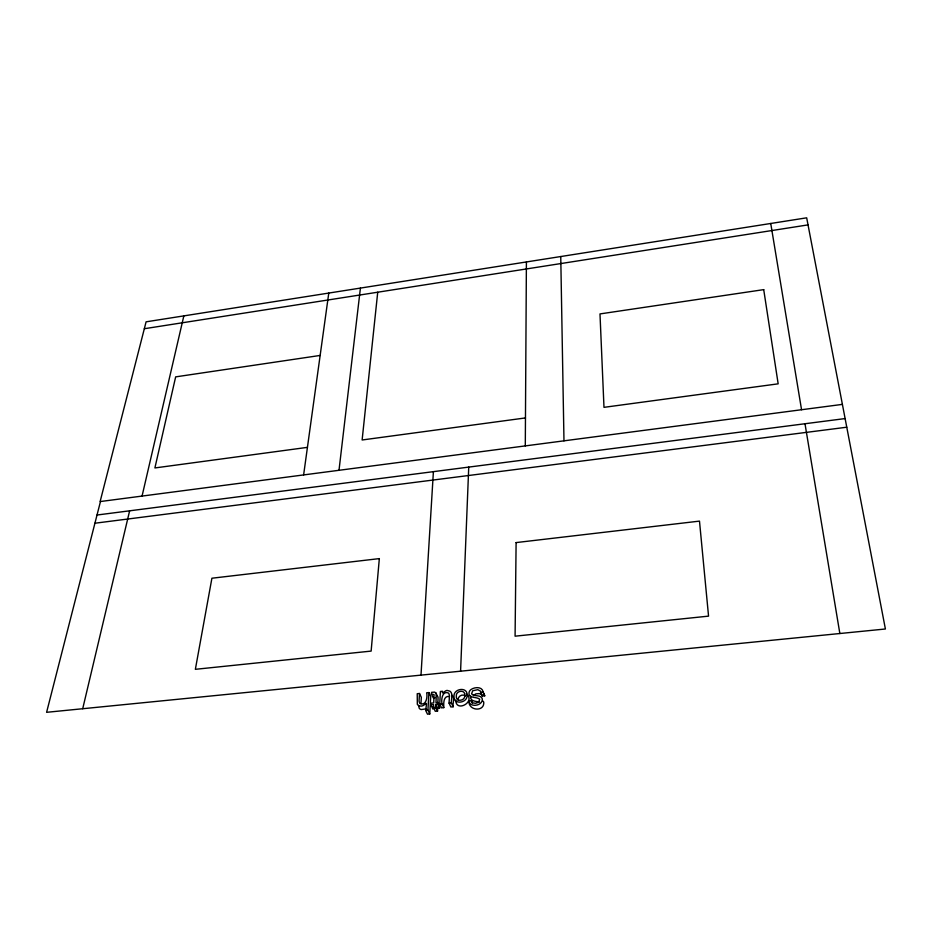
<?xml version="1.0" encoding="UTF-8"?>
<svg xmlns="http://www.w3.org/2000/svg" width="932" height="932" viewBox="0 0 932 932"><rect width="100%" height="100%" fill="white"/><g stroke="black" fill="none" stroke-linecap="round" stroke-linejoin="round"><path stroke-width="1.4" d="M525.298 445.892L526.405 261.95M460.583 671.191L468.738 467.095M453.115 706.771L451.379 702.926C450.995 699.373 454.047 691.206 448.152 690.682C445.566 688.876 441.407 696.087 442.525 691.264L440.382 691.474L439.753 704.033L441.523 707.854L443.807 707.644L442.036 703.811C441.022 699.594 442.351 690.169 448.723 693.14L449.434 695.423L449.084 703.147L450.832 706.98L453.115 706.771C452.416 703.182 455.375 697.544 451.659 694.992M443.807 707.644C443.609 703.637 443.166 695.447 449.457 696.495M439.659 708.04L437.958 702.518L435.99 702.705L436.281 693.571L434.65 692.115L431.574 692.336L431.481 694.037L434.056 694.655L433.718 702.926L430.968 703.182L430.875 704.872L433.625 704.615L433.473 707.47L435.279 711.279L437.551 711.069L437.702 708.215L435.908 704.394L437.877 704.208L439.659 708.04L437.702 708.215M437.877 704.208L438.052 697.416L435.71 692.592M437.551 711.069L435.757 707.248L435.908 704.394M435.419 708.437L432.681 708.693L432.774 707.015M429.757 713.959L427.928 710.149L428.918 692.581L426.658 692.802C427.73 697.101 426.041 706.479 419.726 703.392L419.027 701.109L419.493 693.49L417.233 693.711L417.326 704.324A4.474 3.693 -28 0 0 419.353 705.745C425.493 708.227 427.753 696.157 425.644 710.37L427.485 714.18L429.757 713.959L430.724 696.414L428.918 692.581M420.996 675.129L433.403 471.65M420.949 703.66L421.334 697.322L419.493 693.49M377.728 292.205L362.129 439.986L525.462 417.932M339.003 470.287L360.416 288.093M303.622 474.924L328.775 293.079M470.753 696.169C469.437 701.4 476.194 701.307 479.596 701.994M458.031 700.025C457.705 696.251 462.552 693.49 465.441 695.959M142.06 496.069L183.837 315.89M82.703 708.728L129.63 510.818M100.47 501.521L46.6 712.316L885.4 628.995L806.681 217.82L146.091 321.831L100.12 501.567L842.4 404.383M473.409 695.61L475.786 693.897L479.432 693.548L481.914 694.864L482.357 696.064L484.745 695.831L483.557 693.093M425.982 708.891L421.206 709.555A4.462 3.681 -28.1 0 1 419.179 708.134L418.596 705.501M144.332 328.728L808.032 224.892M320.142 355.442L175.659 376.877L154.898 467.946L307.432 447.36M97.021 515.023L845.114 418.573M94.924 523.225L846.769 427.217M472.431 703.334L471.312 700.771L468.924 700.992C469.81 708.425 484.127 705.477 482.112 698.231C479.887 694.422 474.248 696.891 471.569 693.862L472.71 690.752L477.79 689.668L480.295 690.985L480.737 692.185L483.125 691.952L484.745 695.831M439.753 704.033L442.036 703.811M449.084 703.147L451.379 702.926M433.473 707.47L435.757 707.248M425.644 710.37L427.928 710.149M435.023 697.742L433.275 697.87L431.481 694.037M436.432 695.959L437.492 696.437M466.245 693.874C476.334 701.365 456.144 713.131 455.713 700.247M482.858 700.946L483.743 702.099C484.675 712.106 468.307 711.011 468.924 700.992M430.875 704.872L432.681 708.693M480.737 692.185L482.357 696.064M471.312 700.771L472.571 702.798L475.588 703.299L478.652 702.239L479.7 699.245C476.636 696.367 467.724 698.814 469.087 692.301A5.091 4.241 -24.5 0 1 470.963 689.575C474.458 686.954 482.345 686.348 483.125 691.952M804.992 423.745L839.848 633.515M770.741 223.482L801.555 409.731M560.749 256.545L563.976 440.836M516.107 542.587L515.081 636.183L708.553 616.134L699.489 521.116L516.107 542.587M379.336 558.606L371.134 651.095L195.359 669.316L211.913 578.224L379.336 558.606M467.083 695.144C467.852 703.054 453.348 705.268 453.989 696.402C453.29 688.538 467.654 686.325 467.083 695.144M464.753 695.365C465.557 700.946 455.527 702.518 456.319 696.169C455.538 690.624 465.499 689.063 464.753 695.365M763.716 289.631L599.987 313.921L603.983 407.342L778.162 383.833L763.716 289.631"/></g></svg>
